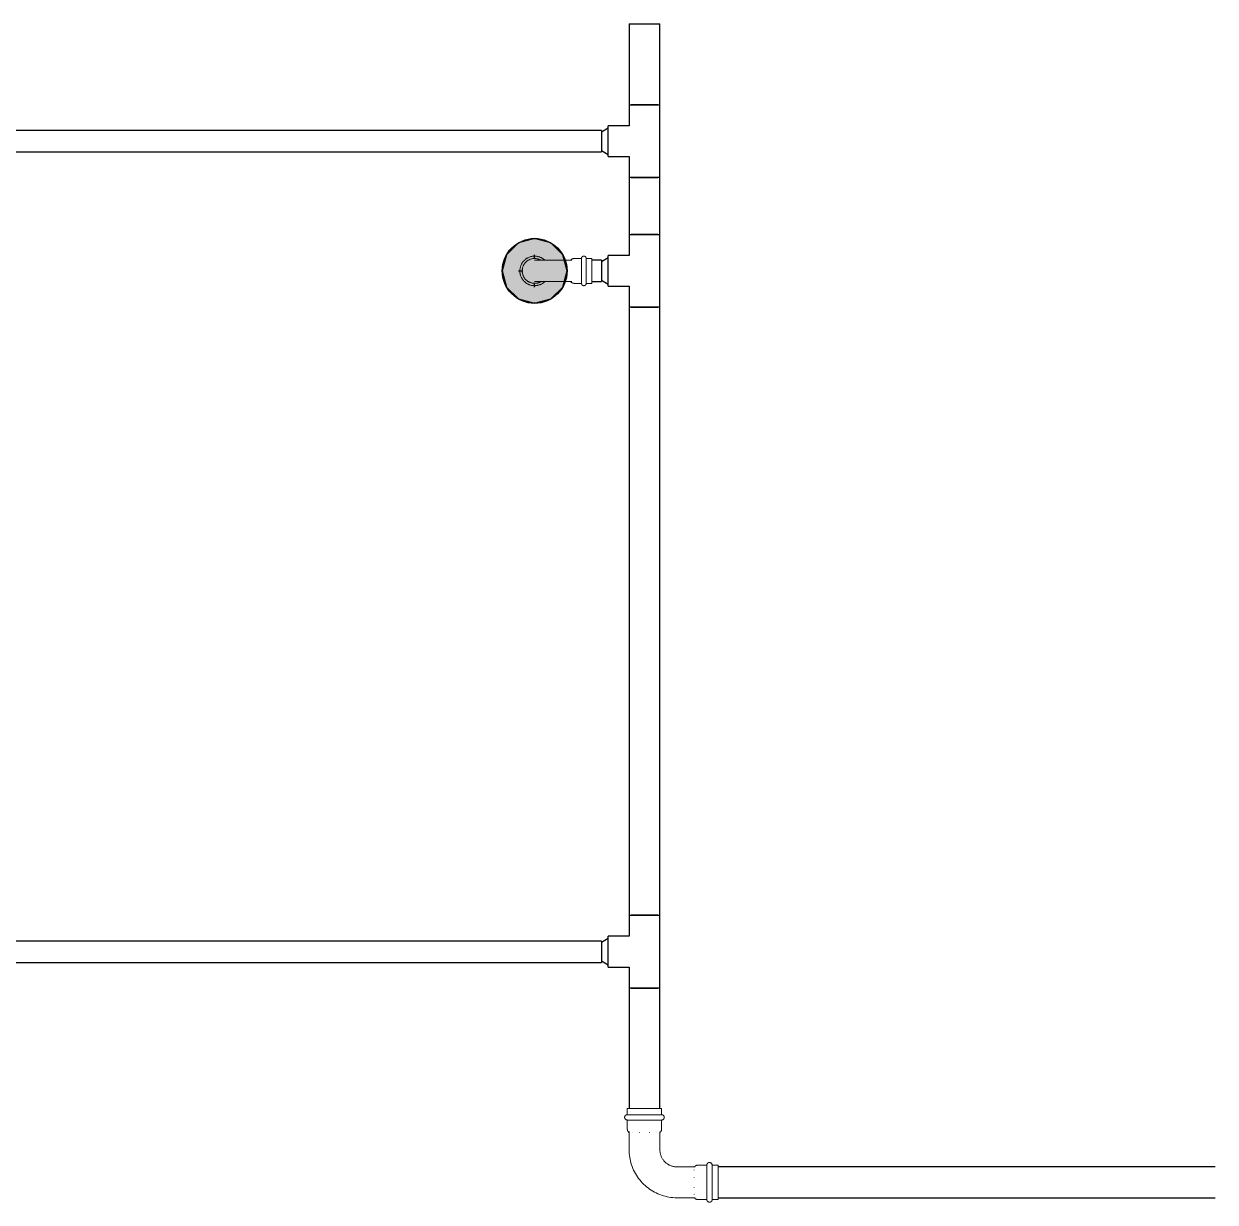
# Model space of a CAD drawing. Header units: inches. Extents: x -3327 to -1, y 8 to 1328.
# Drawn here: x -3146.1 to -3072.6, y 1110.4 to 1183.1 of the extents above; entities that cross this region are included whole.
import ezdxf

# ---------------------------------------------------------------- set-up
doc = ezdxf.new("R2010")
doc.units = ezdxf.units.IN
doc.header["$MEASUREMENT"] = 0
doc.layers.add('P-PIPE', color=3, linetype='Continuous', lineweight=9)
doc.layers.add('X - REF - FP', color=7, linetype='Continuous', true_color=0xb90000)

# ---------------------------------------------------------------- blocks, each defined once
blk = doc.blocks.new('Victaulic-VicPress316-Elbow 90-45deg Style P568_P571 - Standard-1125944-SECOND LEVEL')
at = {"layer": 'P-PIPE'}
for p, q in [((-1.059, 4.55), (-1.059, 4.174)), ((1.059, 4.55), (-1.059, 4.55)), ((1.059, 4.174), (1.059, 4.55)), ((-1.059, 4.174), (1.059, 4.174)), ((-1.059, 3.845), (-1.059, 3.289)), ((-1.059, 3.845), (1.059, 3.845)), ((1.059, 3.289), (1.059, 3.845)), ((-0.95, 3.134), (-0.95, 2.015)), ((-0.769, 3.071), (-0.753, 3.071)), ((-0.312, 3.071), (-0.294, 3.071)), ((0.294, 3.071), (0.312, 3.071)), ((0.753, 3.071), (0.769, 3.071)), ((0.95, 2.015), (0.95, 3.119)), ((-4.174, 1.059), (-4.55, 1.059)), ((-4.55, 1.059), (-4.55, -1.059)), ((-4.174, -1.059), (-4.174, 1.059)), ((-3.289, 1.059), (-3.845, 1.059)), ((-3.845, -1.059), (-3.845, 1.059)), ((-2.015, 0.95), (-3.107, 0.95)), ((-3.071, 0.753), (-3.071, 0.769)), ((-3.071, 0.294), (-3.071, 0.312)), ((-3.071, -0.312), (-3.071, -0.294)), ((-4.55, -1.059), (-4.174, -1.059)), ((-3.845, -1.059), (-3.289, -1.059)), ((-3.134, -0.95), (-2.015, -0.95)), ((-3.071, -0.769), (-3.071, -0.753))]:
    blk.add_line(p, q, dxfattribs=at)
at = {"layer": 'P-PIPE', "flags": 128}
for points in [[(-1.059, 3.845), (-1.066, 3.846), (-1.072, 3.846), (-1.079, 3.847), (-1.085, 3.848), (-1.092, 3.849), (-1.098, 3.85), (-1.104, 3.852), (-1.111, 3.854), (-1.117, 3.856), (-1.123, 3.858), (-1.129, 3.861), (-1.135, 3.864), (-1.141, 3.867), (-1.146, 3.871), (-1.152, 3.874), (-1.157, 3.878), (-1.162, 3.882), (-1.167, 3.886), (-1.172, 3.891), (-1.177, 3.895), (-1.181, 3.9), (-1.186, 3.905), (-1.19, 3.91), (-1.194, 3.916), (-1.197, 3.921), (-1.201, 3.927), (-1.204, 3.932), (-1.207, 3.938), (-1.21, 3.944), (-1.212, 3.95), (-1.215, 3.957), (-1.217, 3.963), (-1.218, 3.969), (-1.22, 3.976), (-1.221, 3.982), (-1.222, 3.989), (-1.223, 3.995), (-1.223, 4.002), (-1.223, 4.008), (-1.223, 4.015), (-1.223, 4.021), (-1.223, 4.028), (-1.222, 4.034), (-1.221, 4.041), (-1.219, 4.047), (-1.218, 4.054), (-1.216, 4.06), (-1.214, 4.066), (-1.211, 4.072), (-1.209, 4.078), (-1.206, 4.084), (-1.203, 4.09), (-1.199, 4.096), (-1.196, 4.101), (-1.192, 4.107), (-1.188, 4.112), (-1.184, 4.117), (-1.179, 4.122), (-1.175, 4.127), (-1.17, 4.131), (-1.165, 4.136), (-1.16, 4.14), (-1.155, 4.144), (-1.149, 4.147), (-1.144, 4.151), (-1.138, 4.154), (-1.132, 4.157), (-1.126, 4.16), (-1.12, 4.163), (-1.114, 4.165), (-1.108, 4.167), (-1.102, 4.169), (-1.095, 4.17), (-1.089, 4.172), (-1.082, 4.173), (-1.076, 4.174), (-1.069, 4.174), (-1.063, 4.174), (-1.059, 4.174)], [(1.059, 4.174), (1.058, 4.174), (1.056, 4.174), (1.051, 4.174), (1.045, 4.174), (1.038, 4.174), (1.029, 4.174), (1.018, 4.174), (1.005, 4.174), (0.991, 4.174), (0.975, 4.174), (0.958, 4.174), (0.939, 4.174), (0.919, 4.174), (0.897, 4.174), (0.874, 4.174), (0.849, 4.174), (0.823, 4.174), (0.796, 4.174), (0.768, 4.174), (0.738, 4.174), (0.707, 4.174), (0.675, 4.174), (0.642, 4.174), (0.607, 4.174), (0.572, 4.174), (0.536, 4.174), (0.499, 4.174), (0.461, 4.174), (0.423, 4.174), (0.384, 4.174), (0.344, 4.174), (0.304, 4.174), (0.263, 4.174), (0.222, 4.174), (0.18, 4.174), (0.138, 4.174), (0.096, 4.174), (0.054, 4.174), (0.011, 4.174), (-0.031, 4.174), (-0.073, 4.174), (-0.115, 4.174), (-0.157, 4.174), (-0.199, 4.174), (-0.241, 4.174), (-0.282, 4.174), (-0.322, 4.174), (-0.362, 4.174), (-0.402, 4.174), (-0.441, 4.174), (-0.479, 4.174), (-0.516, 4.174), (-0.553, 4.174), (-0.588, 4.174), (-0.623, 4.174), (-0.657, 4.174), (-0.69, 4.174), (-0.721, 4.174), (-0.752, 4.174), (-0.781, 4.174), (-0.809, 4.174), (-0.836, 4.174), (-0.861, 4.174), (-0.885, 4.174), (-0.907, 4.174), (-0.929, 4.174), (-0.948, 4.174), (-0.966, 4.174), (-0.983, 4.174), (-0.998, 4.174), (-1.011, 4.174), (-1.023, 4.174), (-1.033, 4.174), (-1.042, 4.174), (-1.048, 4.174), (-1.054, 4.174), (-1.057, 4.174), (-1.059, 4.174), (-1.059, 4.174)], [(-1.059, 4.174), (-1.058, 4.174), (-1.056, 4.174), (-1.051, 4.174), (-1.045, 4.174), (-1.038, 4.174), (-1.029, 4.174), (-1.018, 4.174)], [(-1.059, 3.845), (-1.058, 3.845), (-1.056, 3.845), (-1.051, 3.845), (-1.045, 3.845), (-1.038, 3.845), (-1.029, 3.845), (-1.018, 3.845), (-1.005, 3.845), (-0.991, 3.845), (-0.975, 3.845), (-0.958, 3.845), (-0.939, 3.845), (-0.919, 3.845), (-0.897, 3.845), (-0.874, 3.845), (-0.849, 3.845), (-0.823, 3.845), (-0.796, 3.845), (-0.768, 3.845), (-0.738, 3.845), (-0.707, 3.845), (-0.675, 3.845), (-0.642, 3.845), (-0.607, 3.845), (-0.572, 3.845), (-0.536, 3.845), (-0.499, 3.845), (-0.461, 3.845), (-0.423, 3.845), (-0.384, 3.845), (-0.344, 3.845), (-0.304, 3.845), (-0.263, 3.845), (-0.222, 3.845), (-0.18, 3.845), (-0.138, 3.845), (-0.096, 3.845), (-0.054, 3.845), (-0.011, 3.845), (0.031, 3.845), (0.073, 3.845), (0.115, 3.845), (0.157, 3.845), (0.199, 3.845), (0.241, 3.845), (0.282, 3.845), (0.322, 3.845), (0.362, 3.845), (0.402, 3.845), (0.441, 3.845), (0.479, 3.845), (0.516, 3.845), (0.553, 3.845), (0.588, 3.845), (0.623, 3.845), (0.657, 3.845), (0.69, 3.845), (0.721, 3.845), (0.752, 3.845), (0.781, 3.845), (0.809, 3.845), (0.836, 3.845), (0.861, 3.845), (0.885, 3.845), (0.907, 3.845), (0.929, 3.845), (0.948, 3.845), (0.966, 3.845), (0.983, 3.845), (0.998, 3.845), (1.011, 3.845), (1.023, 3.845), (1.033, 3.845), (1.042, 3.845), (1.048, 3.845), (1.054, 3.845), (1.057, 3.845), (1.059, 3.845), (1.059, 3.845)], [(-1.023, 3.845), (-1.033, 3.845), (-1.042, 3.845), (-1.048, 3.845), (-1.054, 3.845), (-1.057, 3.845), (-1.059, 3.845), (-1.059, 3.845)], [(1.059, 3.845), (1.058, 3.845), (1.056, 3.845), (1.051, 3.845), (1.045, 3.845), (1.038, 3.845), (1.029, 3.845), (1.018, 3.845)], [(1.023, 4.174), (1.033, 4.174), (1.042, 4.174), (1.048, 4.174), (1.054, 4.174), (1.057, 4.174), (1.059, 4.174), (1.059, 4.174)], [(1.059, 4.174), (1.066, 4.174), (1.072, 4.174), (1.079, 4.173), (1.085, 4.172), (1.092, 4.171), (1.098, 4.17), (1.104, 4.168), (1.111, 4.166), (1.117, 4.164), (1.123, 4.162), (1.129, 4.159), (1.135, 4.156), (1.141, 4.153), (1.146, 4.149), (1.152, 4.146), (1.157, 4.142), (1.162, 4.138), (1.167, 4.134), (1.172, 4.129), (1.177, 4.125), (1.181, 4.12), (1.186, 4.115), (1.19, 4.11), (1.194, 4.104), (1.197, 4.099), (1.201, 4.093), (1.204, 4.088), (1.207, 4.082), (1.21, 4.076), (1.212, 4.07), (1.215, 4.063), (1.217, 4.057), (1.218, 4.051), (1.22, 4.044), (1.221, 4.038), (1.222, 4.031), (1.223, 4.025), (1.223, 4.018), (1.223, 4.012), (1.223, 4.005), (1.223, 3.999), (1.223, 3.992), (1.222, 3.986), (1.221, 3.979), (1.219, 3.973), (1.218, 3.966), (1.216, 3.96), (1.214, 3.954), (1.211, 3.948), (1.209, 3.942), (1.206, 3.936), (1.203, 3.93), (1.199, 3.924), (1.196, 3.919), (1.192, 3.913), (1.188, 3.908), (1.184, 3.903), (1.179, 3.898), (1.175, 3.893), (1.17, 3.889), (1.165, 3.884), (1.16, 3.88), (1.155, 3.876), (1.149, 3.873), (1.144, 3.869), (1.138, 3.866), (1.132, 3.863), (1.126, 3.86), (1.12, 3.857), (1.114, 3.855), (1.108, 3.853), (1.102, 3.851), (1.095, 3.85), (1.089, 3.848), (1.082, 3.847), (1.076, 3.846), (1.069, 3.846), (1.063, 3.846), (1.059, 3.845)], [(-0.95, 3.071), (-0.959, 3.078), (-0.967, 3.085), (-0.975, 3.092), (-0.983, 3.1), (-0.99, 3.108), (-0.997, 3.116), (-1.004, 3.125), (-1.01, 3.133), (-1.016, 3.143), (-1.022, 3.152), (-1.027, 3.161), (-1.032, 3.171), (-1.037, 3.181), (-1.041, 3.191), (-1.045, 3.201), (-1.048, 3.212), (-1.051, 3.222), (-1.053, 3.233), (-1.055, 3.244), (-1.057, 3.254), (-1.058, 3.265), (-1.059, 3.276), (-1.059, 3.287), (-1.059, 3.289)], [(1.059, 3.289), (1.059, 3.278), (1.058, 3.267), (1.057, 3.256), (1.056, 3.246), (1.054, 3.235), (1.051, 3.224), (1.048, 3.214), (1.045, 3.203), (1.042, 3.193), (1.037, 3.183), (1.033, 3.173), (1.028, 3.163), (1.023, 3.154), (1.017, 3.144), (1.011, 3.135), (1.005, 3.126), (0.998, 3.118), (0.991, 3.109), (0.984, 3.101), (0.976, 3.094), (0.968, 3.086), (0.96, 3.079), (0.952, 3.072), (0.95, 3.071)], [(-0.95, 2.015), (-0.951, 1.973), (-0.953, 1.93), (-0.958, 1.888), (-0.964, 1.846), (-0.971, 1.804), (-0.981, 1.762), (-0.991, 1.721), (-1.004, 1.68), (-1.018, 1.64), (-1.034, 1.6), (-1.051, 1.562), (-1.07, 1.523), (-1.091, 1.486), (-1.113, 1.449), (-1.136, 1.414), (-1.161, 1.379), (-1.187, 1.345), (-1.214, 1.313), (-1.243, 1.281), (-1.273, 1.251), (-1.304, 1.222), (-1.337, 1.194), (-1.37, 1.168), (-1.404, 1.143), (-1.44, 1.119), (-1.476, 1.097), (-1.513, 1.076), (-1.551, 1.056), (-1.59, 1.039), (-1.629, 1.022), (-1.669, 1.008), (-1.71, 0.995), (-1.751, 0.983), (-1.792, 0.974), (-1.834, 0.965), (-1.876, 0.959), (-1.919, 0.954), (-1.961, 0.951), (-2.004, 0.95), (-2.015, 0.95)], [(-2.015, -0.95), (-1.897, -0.948), (-1.778, -0.941), (-1.66, -0.929), (-1.543, -0.912), (-1.426, -0.891), (-1.31, -0.865), (-1.196, -0.835), (-1.082, -0.799), (-0.971, -0.76), (-0.861, -0.716), (-0.752, -0.668), (-0.646, -0.615), (-0.542, -0.558), (-0.44, -0.497), (-0.341, -0.432), (-0.244, -0.363), (-0.151, -0.29), (-0.06, -0.214), (0.028, -0.134), (0.112, -0.051), (0.193, 0.036), (0.27, 0.126), (0.344, 0.219), (0.414, 0.315), (0.48, 0.413), (0.542, 0.514), (0.6, 0.618), (0.654, 0.723), (0.703, 0.831), (0.748, 0.941), (0.789, 1.052), (0.826, 1.165), (0.857, 1.279), (0.884, 1.395), (0.907, 1.511), (0.925, 1.629), (0.938, 1.746), (0.946, 1.865), (0.95, 1.983), (0.95, 2.015)], [(-4.174, 1.059), (-4.174, 1.066), (-4.174, 1.072), (-4.173, 1.079), (-4.172, 1.085), (-4.171, 1.092), (-4.17, 1.098), (-4.168, 1.104), (-4.166, 1.111), (-4.164, 1.117), (-4.162, 1.123), (-4.159, 1.129), (-4.156, 1.135), (-4.153, 1.141), (-4.149, 1.146), (-4.146, 1.152), (-4.142, 1.157), (-4.138, 1.162), (-4.134, 1.167), (-4.129, 1.172), (-4.125, 1.177), (-4.12, 1.181), (-4.115, 1.186), (-4.11, 1.19), (-4.104, 1.194), (-4.099, 1.197), (-4.093, 1.201), (-4.088, 1.204), (-4.082, 1.207), (-4.076, 1.21), (-4.07, 1.212), (-4.063, 1.215), (-4.057, 1.217), (-4.051, 1.218), (-4.044, 1.22), (-4.038, 1.221), (-4.031, 1.222), (-4.025, 1.223), (-4.018, 1.223), (-4.012, 1.223), (-4.005, 1.223), (-3.999, 1.223), (-3.992, 1.223), (-3.986, 1.222), (-3.979, 1.221), (-3.973, 1.219), (-3.966, 1.218), (-3.96, 1.216), (-3.954, 1.214), (-3.948, 1.211), (-3.942, 1.209), (-3.936, 1.206), (-3.93, 1.203), (-3.924, 1.199), (-3.919, 1.196), (-3.913, 1.192), (-3.908, 1.188), (-3.903, 1.184), (-3.898, 1.179), (-3.893, 1.175), (-3.889, 1.17), (-3.884, 1.165), (-3.88, 1.16), (-3.876, 1.155), (-3.873, 1.149), (-3.869, 1.144), (-3.866, 1.138), (-3.863, 1.132), (-3.86, 1.126), (-3.857, 1.12), (-3.855, 1.114), (-3.853, 1.108), (-3.851, 1.102), (-3.85, 1.095), (-3.848, 1.089), (-3.847, 1.082), (-3.846, 1.076), (-3.846, 1.069), (-3.846, 1.063), (-3.845, 1.059)], [(-4.174, 1.059), (-4.174, 1.058), (-4.174, 1.056), (-4.174, 1.051), (-4.174, 1.045), (-4.174, 1.038), (-4.174, 1.029), (-4.174, 1.018), (-4.174, 1.005), (-4.174, 0.991), (-4.174, 0.975), (-4.174, 0.958), (-4.174, 0.939), (-4.174, 0.919), (-4.174, 0.897), (-4.174, 0.874), (-4.174, 0.849), (-4.174, 0.823), (-4.174, 0.796), (-4.174, 0.768), (-4.174, 0.738), (-4.174, 0.707), (-4.174, 0.675), (-4.174, 0.642), (-4.174, 0.607), (-4.174, 0.572), (-4.174, 0.536), (-4.174, 0.499), (-4.174, 0.461), (-4.174, 0.423), (-4.174, 0.384), (-4.174, 0.344), (-4.174, 0.304), (-4.174, 0.263), (-4.174, 0.222), (-4.174, 0.18), (-4.174, 0.138), (-4.174, 0.096), (-4.174, 0.054), (-4.174, 0.011), (-4.174, -0.031), (-4.174, -0.073), (-4.174, -0.115), (-4.174, -0.157), (-4.174, -0.199), (-4.174, -0.241), (-4.174, -0.282), (-4.174, -0.322), (-4.174, -0.362), (-4.174, -0.402), (-4.174, -0.441), (-4.174, -0.479), (-4.174, -0.516), (-4.174, -0.553), (-4.174, -0.588), (-4.174, -0.623), (-4.174, -0.657), (-4.174, -0.69), (-4.174, -0.721), (-4.174, -0.752), (-4.174, -0.781), (-4.174, -0.809), (-4.174, -0.836), (-4.174, -0.861), (-4.174, -0.885), (-4.174, -0.907), (-4.174, -0.929), (-4.174, -0.948), (-4.174, -0.966), (-4.174, -0.983), (-4.174, -0.998), (-4.174, -1.011), (-4.174, -1.023), (-4.174, -1.033), (-4.174, -1.042), (-4.174, -1.048), (-4.174, -1.054), (-4.174, -1.057), (-4.174, -1.059), (-4.174, -1.059)], [(-4.174, 1.023), (-4.174, 1.033), (-4.174, 1.042), (-4.174, 1.048), (-4.174, 1.054), (-4.174, 1.057), (-4.174, 1.059), (-4.174, 1.059)], [(-3.845, -1.059), (-3.845, -1.058), (-3.845, -1.056), (-3.845, -1.051), (-3.845, -1.045), (-3.845, -1.038), (-3.845, -1.029), (-3.845, -1.018), (-3.845, -1.005), (-3.845, -0.991), (-3.845, -0.975), (-3.845, -0.958), (-3.845, -0.939), (-3.845, -0.919), (-3.845, -0.897), (-3.845, -0.874), (-3.845, -0.849), (-3.845, -0.823), (-3.845, -0.796), (-3.845, -0.768), (-3.845, -0.738), (-3.845, -0.707), (-3.845, -0.675), (-3.845, -0.642), (-3.845, -0.607), (-3.845, -0.572), (-3.845, -0.536), (-3.845, -0.499), (-3.845, -0.461), (-3.845, -0.423), (-3.845, -0.384), (-3.845, -0.344), (-3.845, -0.304), (-3.845, -0.263), (-3.845, -0.222), (-3.845, -0.18), (-3.845, -0.138), (-3.845, -0.096), (-3.845, -0.054), (-3.845, -0.011), (-3.845, 0.031), (-3.845, 0.073), (-3.845, 0.115), (-3.845, 0.157), (-3.845, 0.199), (-3.845, 0.241), (-3.845, 0.282), (-3.845, 0.322), (-3.845, 0.362), (-3.845, 0.402), (-3.845, 0.441), (-3.845, 0.479), (-3.845, 0.516), (-3.845, 0.553), (-3.845, 0.588), (-3.845, 0.623), (-3.845, 0.657), (-3.845, 0.69), (-3.845, 0.721), (-3.845, 0.752), (-3.845, 0.781), (-3.845, 0.809), (-3.845, 0.836), (-3.845, 0.861), (-3.845, 0.885), (-3.845, 0.907), (-3.845, 0.929), (-3.845, 0.948), (-3.845, 0.966), (-3.845, 0.983), (-3.845, 0.998), (-3.845, 1.011), (-3.845, 1.023), (-3.845, 1.033), (-3.845, 1.042), (-3.845, 1.048), (-3.845, 1.054), (-3.845, 1.057), (-3.845, 1.059), (-3.845, 1.059)], [(-3.845, 1.059), (-3.845, 1.058), (-3.845, 1.056), (-3.845, 1.051), (-3.845, 1.045), (-3.845, 1.038), (-3.845, 1.029), (-3.845, 1.018)], [(-3.289, 1.059), (-3.278, 1.059), (-3.267, 1.058), (-3.256, 1.057), (-3.246, 1.056), (-3.235, 1.054), (-3.224, 1.051), (-3.214, 1.048), (-3.203, 1.045), (-3.193, 1.042), (-3.183, 1.037), (-3.173, 1.033), (-3.163, 1.028), (-3.154, 1.023), (-3.144, 1.017), (-3.135, 1.011), (-3.126, 1.005), (-3.118, 0.998), (-3.109, 0.991), (-3.101, 0.984), (-3.094, 0.976), (-3.086, 0.968), (-3.079, 0.96), (-3.072, 0.952), (-3.071, 0.95)], [(-4.174, -1.059), (-4.174, -1.058), (-4.174, -1.056), (-4.174, -1.051), (-4.174, -1.045), (-4.174, -1.038), (-4.174, -1.029), (-4.174, -1.018)], [(-3.845, -1.059), (-3.846, -1.066), (-3.846, -1.072), (-3.847, -1.079), (-3.848, -1.085), (-3.849, -1.092), (-3.85, -1.098), (-3.852, -1.104), (-3.854, -1.111), (-3.856, -1.117), (-3.858, -1.123), (-3.861, -1.129), (-3.864, -1.135), (-3.867, -1.141), (-3.871, -1.146), (-3.874, -1.152), (-3.878, -1.157), (-3.882, -1.162), (-3.886, -1.167), (-3.891, -1.172), (-3.895, -1.177), (-3.9, -1.181), (-3.905, -1.186), (-3.91, -1.19), (-3.916, -1.194), (-3.921, -1.197), (-3.927, -1.201), (-3.932, -1.204), (-3.938, -1.207), (-3.944, -1.21), (-3.95, -1.212), (-3.957, -1.215), (-3.963, -1.217), (-3.969, -1.218), (-3.976, -1.22), (-3.982, -1.221), (-3.989, -1.222), (-3.995, -1.223), (-4.002, -1.223), (-4.008, -1.223), (-4.015, -1.223), (-4.021, -1.223), (-4.028, -1.223), (-4.034, -1.222), (-4.041, -1.221), (-4.047, -1.219), (-4.054, -1.218), (-4.06, -1.216), (-4.066, -1.214), (-4.072, -1.211), (-4.078, -1.209), (-4.084, -1.206), (-4.09, -1.203), (-4.096, -1.199), (-4.101, -1.196), (-4.107, -1.192), (-4.112, -1.188), (-4.117, -1.184), (-4.122, -1.179), (-4.127, -1.175), (-4.131, -1.17), (-4.136, -1.165), (-4.14, -1.16), (-4.144, -1.155), (-4.147, -1.149), (-4.151, -1.144), (-4.154, -1.138), (-4.157, -1.132), (-4.16, -1.126), (-4.163, -1.12), (-4.165, -1.114), (-4.167, -1.108), (-4.169, -1.102), (-4.17, -1.095), (-4.172, -1.089), (-4.173, -1.082), (-4.174, -1.076), (-4.174, -1.069), (-4.174, -1.063), (-4.174, -1.059)], [(-3.845, -1.023), (-3.845, -1.033), (-3.845, -1.042), (-3.845, -1.048), (-3.845, -1.054), (-3.845, -1.057), (-3.845, -1.059), (-3.845, -1.059)], [(-3.071, -0.95), (-3.078, -0.959), (-3.085, -0.967), (-3.092, -0.975), (-3.1, -0.983), (-3.108, -0.99), (-3.116, -0.997), (-3.125, -1.004), (-3.133, -1.01), (-3.143, -1.016), (-3.152, -1.022), (-3.161, -1.027), (-3.171, -1.032), (-3.181, -1.037), (-3.191, -1.041), (-3.201, -1.045), (-3.212, -1.048), (-3.222, -1.051), (-3.233, -1.053), (-3.244, -1.055), (-3.254, -1.057), (-3.265, -1.058), (-3.276, -1.059), (-3.287, -1.059), (-3.289, -1.059)]]:
    blk.add_lwpolyline(points, dxfattribs=at)
blk = doc.blocks.new('Victaulic-VicPress316-Elbow 90-45deg Style P568_P571 - Standard-V2-SECOND LEVEL')
at = {"layer": 'P-PIPE'}
for p, q in [((-3203.704, 731.097), (-3203.704, 730.203)), ((-3202.389, 730.206), (-3202.389, 731.097)), ((-3203.813, 730.051), (-3203.813, 729.6)), ((-3202.28, 729.6), (-3202.28, 730.051)), ((-3203.046, 729.6), (-3203.813, 729.6)), ((-3203.813, 729.309), (-3203.813, 728.97)), ((-3203.046, 729.309), (-3203.813, 729.309)), ((-3202.28, 729.6), (-3203.046, 729.6)), ((-3202.28, 729.309), (-3203.046, 729.309)), ((-3202.28, 728.97), (-3202.28, 729.309)), ((-3203.813, 728.97), (-3203.046, 728.97)), ((-3203.046, 728.97), (-3202.28, 728.97))]:
    blk.add_line(p, q, dxfattribs=at)
at = {"layer": 'P-PIPE', "flags": 128}
for points in [[(-3203.046, 733.402), (-3203.083, 733.401), (-3203.119, 733.399), (-3203.155, 733.395), (-3203.191, 733.39), (-3203.227, 733.384), (-3203.263, 733.376), (-3203.298, 733.366), (-3203.333, 733.356), (-3203.367, 733.344), (-3203.401, 733.33), (-3203.434, 733.315), (-3203.467, 733.299), (-3203.499, 733.281), (-3203.53, 733.263), (-3203.561, 733.243), (-3203.591, 733.222), (-3203.619, 733.199), (-3203.647, 733.176), (-3203.674, 733.151), (-3203.7, 733.125), (-3203.725, 733.099), (-3203.749, 733.071), (-3203.772, 733.043), (-3203.793, 733.013), (-3203.813, 732.983), (-3203.833, 732.952), (-3203.85, 732.92), (-3203.867, 732.887), (-3203.882, 732.854), (-3203.896, 732.82), (-3203.909, 732.786), (-3203.92, 732.751), (-3203.93, 732.716), (-3203.938, 732.681), (-3203.945, 732.645), (-3203.95, 732.609), (-3203.954, 732.573), (-3203.957, 732.536), (-3203.958, 732.5), (-3203.958, 732.463), (-3203.956, 732.427), (-3203.953, 732.391), (-3203.948, 732.354), (-3203.942, 732.318), (-3203.934, 732.283), (-3203.925, 732.247), (-3203.915, 732.212), (-3203.903, 732.178), (-3203.89, 732.144), (-3203.875, 732.11), (-3203.859, 732.078), (-3203.842, 732.045), (-3203.824, 732.014), (-3203.804, 731.983), (-3203.783, 731.953), (-3203.761, 731.924), (-3203.738, 731.896), (-3203.714, 731.869)], [(-3203.046, 733.257), (-3203.077, 733.256), (-3203.107, 733.254), (-3203.138, 733.251), (-3203.168, 733.247), (-3203.198, 733.241), (-3203.228, 733.235), (-3203.258, 733.227), (-3203.287, 733.218), (-3203.316, 733.207), (-3203.345, 733.196), (-3203.373, 733.183), (-3203.4, 733.17), (-3203.427, 733.155), (-3203.453, 733.139), (-3203.479, 733.123), (-3203.504, 733.105), (-3203.528, 733.086), (-3203.551, 733.066), (-3203.574, 733.046), (-3203.596, 733.024), (-3203.617, 733.002), (-3203.637, 732.978), (-3203.656, 732.954), (-3203.674, 732.93), (-3203.691, 732.904), (-3203.707, 732.878), (-3203.722, 732.851), (-3203.736, 732.824), (-3203.749, 732.796), (-3203.76, 732.768), (-3203.771, 732.739), (-3203.78, 732.71), (-3203.789, 732.68), (-3203.796, 732.65), (-3203.801, 732.62), (-3203.806, 732.59), (-3203.809, 732.559), (-3203.812, 732.529), (-3203.812, 732.498), (-3203.812, 732.468), (-3203.811, 732.437), (-3203.808, 732.406), (-3203.804, 732.376), (-3203.799, 732.346), (-3203.792, 732.316), (-3203.785, 732.286), (-3203.776, 732.257), (-3203.766, 732.228), (-3203.755, 732.199), (-3203.743, 732.171), (-3203.73, 732.143), (-3203.715, 732.116), (-3203.704, 732.096)], [(-3202.389, 731.858), (-3202.367, 731.881), (-3202.343, 731.909), (-3202.32, 731.937), (-3202.299, 731.967), (-3202.279, 731.997), (-3202.26, 732.028), (-3202.242, 732.06), (-3202.225, 732.093), (-3202.21, 732.126), (-3202.196, 732.16), (-3202.183, 732.194), (-3202.172, 732.229), (-3202.163, 732.264), (-3202.154, 732.299), (-3202.147, 732.335), (-3202.142, 732.371), (-3202.138, 732.407), (-3202.135, 732.444), (-3202.134, 732.48), (-3202.134, 732.517), (-3202.136, 732.553), (-3202.139, 732.589), (-3202.144, 732.626), (-3202.15, 732.662), (-3202.158, 732.697), (-3202.167, 732.733), (-3202.177, 732.768), (-3202.189, 732.802), (-3202.202, 732.836), (-3202.217, 732.87), (-3202.233, 732.902), (-3202.25, 732.935), (-3202.268, 732.966), (-3202.288, 732.997), (-3202.309, 733.027), (-3202.331, 733.056), (-3202.354, 733.084), (-3202.378, 733.111), (-3202.404, 733.137), (-3202.43, 733.163), (-3202.457, 733.187), (-3202.486, 733.21), (-3202.515, 733.231), (-3202.545, 733.252), (-3202.576, 733.271), (-3202.608, 733.29), (-3202.64, 733.307), (-3202.673, 733.322), (-3202.706, 733.336), (-3202.741, 733.349), (-3202.775, 733.361), (-3202.81, 733.371), (-3202.846, 733.38), (-3202.881, 733.387), (-3202.917, 733.393), (-3202.954, 733.397), (-3202.99, 733.4), (-3203.026, 733.402), (-3203.046, 733.402)], [(-3202.385, 732.102), (-3202.37, 732.129), (-3202.356, 732.156), (-3202.343, 732.184), (-3202.332, 732.212), (-3202.321, 732.241), (-3202.312, 732.27), (-3202.304, 732.3), (-3202.297, 732.33), (-3202.291, 732.36), (-3202.286, 732.39), (-3202.283, 732.421), (-3202.281, 732.451), (-3202.28, 732.482), (-3202.28, 732.512), (-3202.281, 732.543), (-3202.284, 732.574), (-3202.288, 732.604), (-3202.293, 732.634), (-3202.3, 732.664), (-3202.307, 732.694), (-3202.316, 732.723), (-3202.326, 732.752), (-3202.337, 732.781), (-3202.349, 732.809), (-3202.362, 732.837), (-3202.377, 732.864), (-3202.392, 732.89), (-3202.409, 732.916), (-3202.426, 732.941), (-3202.445, 732.966), (-3202.464, 732.989), (-3202.485, 733.012), (-3202.506, 733.034), (-3202.528, 733.055), (-3202.551, 733.075), (-3202.575, 733.095), (-3202.6, 733.113), (-3202.625, 733.13), (-3202.651, 733.147), (-3202.677, 733.162), (-3202.705, 733.176), (-3202.732, 733.189), (-3202.761, 733.201), (-3202.789, 733.212), (-3202.818, 733.222), (-3202.848, 733.23), (-3202.878, 733.238), (-3202.908, 733.244), (-3202.938, 733.249), (-3202.968, 733.253), (-3202.999, 733.255), (-3203.029, 733.256), (-3203.046, 733.257)], [(-3203.704, 732.49), (-3203.704, 732.489), (-3203.704, 732.486), (-3203.704, 732.48), (-3203.704, 732.472), (-3203.704, 732.462), (-3203.704, 732.45), (-3203.704, 732.436), (-3203.704, 732.419), (-3203.704, 732.401), (-3203.704, 732.38), (-3203.704, 732.357), (-3203.704, 732.333), (-3203.704, 732.306), (-3203.704, 732.277), (-3203.704, 732.247), (-3203.704, 732.214), (-3203.704, 732.18), (-3203.704, 732.144), (-3203.704, 732.107), (-3203.704, 732.068), (-3203.704, 732.027), (-3203.704, 731.985), (-3203.704, 731.941), (-3203.704, 731.896), (-3203.704, 731.85), (-3203.704, 731.802), (-3203.704, 731.754), (-3203.704, 731.704), (-3203.704, 731.653), (-3203.704, 731.602), (-3203.704, 731.549), (-3203.704, 731.496), (-3203.704, 731.443), (-3203.704, 731.388), (-3203.704, 731.334), (-3203.704, 731.279), (-3203.704, 731.223), (-3203.704, 731.168), (-3203.704, 731.112), (-3203.704, 731.097)], [(-3202.389, 731.097), (-3202.389, 731.153), (-3202.389, 731.208), (-3202.389, 731.264), (-3202.389, 731.319), (-3202.389, 731.374), (-3202.389, 731.428), (-3202.389, 731.482), (-3202.389, 731.535), (-3202.389, 731.588), (-3202.389, 731.639), (-3202.389, 731.69), (-3202.389, 731.74), (-3202.389, 731.789), (-3202.389, 731.837), (-3202.389, 731.884), (-3202.389, 731.929), (-3202.389, 731.973), (-3202.389, 732.016), (-3202.389, 732.057), (-3202.389, 732.096), (-3202.389, 732.134), (-3202.389, 732.171), (-3202.389, 732.205), (-3202.389, 732.238), (-3202.389, 732.269), (-3202.389, 732.298), (-3202.389, 732.326), (-3202.389, 732.351), (-3202.389, 732.374), (-3202.389, 732.395), (-3202.389, 732.414), (-3202.389, 732.432), (-3202.389, 732.446), (-3202.389, 732.459), (-3202.389, 732.47), (-3202.389, 732.478), (-3202.389, 732.484), (-3202.389, 732.488), (-3202.389, 732.49), (-3202.389, 732.49)], [(-3203.813, 730.051), (-3203.812, 730.062), (-3203.812, 730.073), (-3203.811, 730.084), (-3203.809, 730.094), (-3203.807, 730.105), (-3203.805, 730.116), (-3203.802, 730.126), (-3203.799, 730.137), (-3203.795, 730.147), (-3203.791, 730.157), (-3203.787, 730.167), (-3203.782, 730.177), (-3203.777, 730.186), (-3203.771, 730.196), (-3203.765, 730.205), (-3203.759, 730.214), (-3203.752, 730.222), (-3203.745, 730.231), (-3203.738, 730.239), (-3203.73, 730.246), (-3203.722, 730.254), (-3203.714, 730.261), (-3203.705, 730.268), (-3203.704, 730.269)], [(-3202.389, 730.269), (-3202.38, 730.262), (-3202.372, 730.255), (-3202.364, 730.248), (-3202.356, 730.24), (-3202.348, 730.232), (-3202.341, 730.224), (-3202.335, 730.215), (-3202.328, 730.207), (-3202.322, 730.197), (-3202.317, 730.188), (-3202.311, 730.179), (-3202.306, 730.169), (-3202.302, 730.159), (-3202.298, 730.149), (-3202.294, 730.139), (-3202.291, 730.128), (-3202.288, 730.118), (-3202.285, 730.107), (-3202.283, 730.096), (-3202.282, 730.086), (-3202.281, 730.075), (-3202.28, 730.064), (-3202.28, 730.053), (-3202.28, 730.051)], [(-3203.813, 729.309), (-3203.818, 729.309), (-3203.824, 729.309), (-3203.83, 729.31), (-3203.836, 729.31), (-3203.841, 729.311), (-3203.847, 729.313), (-3203.853, 729.314), (-3203.858, 729.316), (-3203.864, 729.318), (-3203.869, 729.32), (-3203.875, 729.322), (-3203.88, 729.325), (-3203.885, 729.328), (-3203.89, 729.331), (-3203.895, 729.334), (-3203.899, 729.337), (-3203.904, 729.341), (-3203.908, 729.345), (-3203.913, 729.349), (-3203.917, 729.353), (-3203.921, 729.357), (-3203.925, 729.361), (-3203.928, 729.366), (-3203.932, 729.371), (-3203.935, 729.375), (-3203.938, 729.38), (-3203.941, 729.385), (-3203.944, 729.391), (-3203.946, 729.396), (-3203.948, 729.401), (-3203.95, 729.407), (-3203.952, 729.412), (-3203.953, 729.418), (-3203.955, 729.424), (-3203.956, 729.429), (-3203.957, 729.435), (-3203.957, 729.441), (-3203.958, 729.447), (-3203.958, 729.452), (-3203.958, 729.458), (-3203.958, 729.464), (-3203.957, 729.47), (-3203.956, 729.476), (-3203.955, 729.481), (-3203.954, 729.487), (-3203.953, 729.493), (-3203.951, 729.498), (-3203.949, 729.504), (-3203.947, 729.509), (-3203.945, 729.515), (-3203.942, 729.52), (-3203.94, 729.525), (-3203.937, 729.53), (-3203.934, 729.535), (-3203.93, 729.54), (-3203.927, 729.544), (-3203.923, 729.549), (-3203.919, 729.553), (-3203.915, 729.557), (-3203.911, 729.561), (-3203.906, 729.565), (-3203.902, 729.569), (-3203.897, 729.572), (-3203.892, 729.576), (-3203.888, 729.579), (-3203.882, 729.582), (-3203.877, 729.584), (-3203.872, 729.587), (-3203.867, 729.589), (-3203.861, 729.591), (-3203.856, 729.593), (-3203.85, 729.595), (-3203.845, 729.596), (-3203.839, 729.597), (-3203.833, 729.598), (-3203.827, 729.599), (-3203.821, 729.599), (-3203.816, 729.599), (-3203.813, 729.6)], [(-3203.046, 729.6), (-3203.077, 729.6), (-3203.107, 729.6), (-3203.138, 729.6), (-3203.168, 729.6), (-3203.198, 729.6), (-3203.228, 729.6), (-3203.258, 729.6), (-3203.287, 729.6), (-3203.316, 729.6), (-3203.345, 729.6), (-3203.373, 729.6), (-3203.4, 729.6), (-3203.427, 729.6), (-3203.453, 729.6), (-3203.479, 729.6), (-3203.504, 729.6), (-3203.528, 729.6), (-3203.551, 729.6), (-3203.574, 729.6), (-3203.596, 729.6), (-3203.617, 729.6), (-3203.637, 729.6), (-3203.656, 729.6), (-3203.674, 729.6), (-3203.691, 729.6), (-3203.707, 729.6), (-3203.722, 729.6), (-3203.736, 729.6), (-3203.749, 729.6), (-3203.76, 729.6), (-3203.771, 729.6), (-3203.78, 729.6), (-3203.789, 729.6), (-3203.796, 729.6), (-3203.801, 729.6), (-3203.806, 729.6), (-3203.809, 729.6), (-3203.812, 729.6), (-3203.812, 729.6), (-3203.813, 729.6)], [(-3203.813, 729.6), (-3203.812, 729.6), (-3203.81, 729.6), (-3203.807, 729.6), (-3203.803, 729.6), (-3203.797, 729.6), (-3203.791, 729.6), (-3203.783, 729.6), (-3203.774, 729.6)], [(-3203.771, 729.309), (-3203.78, 729.309), (-3203.789, 729.309), (-3203.796, 729.309), (-3203.801, 729.309), (-3203.806, 729.309), (-3203.809, 729.309), (-3203.812, 729.309), (-3203.812, 729.309), (-3203.813, 729.309)], [(-3203.813, 729.309), (-3203.812, 729.309), (-3203.81, 729.309), (-3203.807, 729.309), (-3203.803, 729.309), (-3203.797, 729.309), (-3203.791, 729.309), (-3203.783, 729.309), (-3203.774, 729.309), (-3203.763, 729.309), (-3203.752, 729.309), (-3203.74, 729.309), (-3203.726, 729.309), (-3203.711, 729.309), (-3203.695, 729.309), (-3203.679, 729.309), (-3203.661, 729.309), (-3203.642, 729.309), (-3203.622, 729.309), (-3203.602, 729.309), (-3203.58, 729.309), (-3203.558, 729.309), (-3203.534, 729.309), (-3203.51, 729.309), (-3203.486, 729.309), (-3203.46, 729.309), (-3203.434, 729.309), (-3203.407, 729.309), (-3203.38, 729.309), (-3203.352, 729.309), (-3203.324, 729.309), (-3203.295, 729.309), (-3203.266, 729.309), (-3203.236, 729.309), (-3203.206, 729.309), (-3203.176, 729.309), (-3203.146, 729.309), (-3203.116, 729.309), (-3203.085, 729.309), (-3203.054, 729.309), (-3203.046, 729.309)], [(-3202.28, 729.6), (-3202.28, 729.6), (-3202.282, 729.6), (-3202.285, 729.6), (-3202.289, 729.6), (-3202.295, 729.6), (-3202.302, 729.6), (-3202.309, 729.6), (-3202.318, 729.6), (-3202.329, 729.6), (-3202.34, 729.6), (-3202.353, 729.6), (-3202.366, 729.6), (-3202.381, 729.6), (-3202.397, 729.6), (-3202.413, 729.6), (-3202.431, 729.6), (-3202.45, 729.6), (-3202.47, 729.6), (-3202.49, 729.6), (-3202.512, 729.6), (-3202.534, 729.6), (-3202.558, 729.6), (-3202.582, 729.6), (-3202.606, 729.6), (-3202.632, 729.6), (-3202.658, 729.6), (-3202.685, 729.6), (-3202.712, 729.6), (-3202.74, 729.6), (-3202.768, 729.6), (-3202.797, 729.6), (-3202.826, 729.6), (-3202.856, 729.6), (-3202.886, 729.6), (-3202.916, 729.6), (-3202.946, 729.6), (-3202.977, 729.6), (-3203.007, 729.6), (-3203.038, 729.6), (-3203.046, 729.6)], [(-3203.046, 729.309), (-3203.015, 729.309), (-3202.985, 729.309), (-3202.954, 729.309), (-3202.924, 729.309), (-3202.894, 729.309), (-3202.864, 729.309), (-3202.834, 729.309), (-3202.805, 729.309), (-3202.776, 729.309), (-3202.748, 729.309), (-3202.72, 729.309), (-3202.692, 729.309), (-3202.665, 729.309), (-3202.639, 729.309), (-3202.613, 729.309), (-3202.588, 729.309), (-3202.564, 729.309), (-3202.541, 729.309), (-3202.518, 729.309), (-3202.496, 729.309), (-3202.475, 729.309), (-3202.455, 729.309), (-3202.436, 729.309), (-3202.418, 729.309), (-3202.401, 729.309), (-3202.385, 729.309), (-3202.37, 729.309), (-3202.356, 729.309), (-3202.343, 729.309), (-3202.332, 729.309), (-3202.321, 729.309), (-3202.312, 729.309), (-3202.304, 729.309), (-3202.297, 729.309), (-3202.291, 729.309), (-3202.286, 729.309), (-3202.283, 729.309), (-3202.281, 729.309), (-3202.28, 729.309), (-3202.28, 729.309)], [(-3202.321, 729.6), (-3202.312, 729.6), (-3202.304, 729.6), (-3202.297, 729.6), (-3202.291, 729.6), (-3202.286, 729.6), (-3202.283, 729.6), (-3202.281, 729.6), (-3202.28, 729.6), (-3202.28, 729.6)], [(-3202.28, 729.309), (-3202.28, 729.309), (-3202.282, 729.309), (-3202.285, 729.309), (-3202.289, 729.309), (-3202.295, 729.309), (-3202.302, 729.309), (-3202.309, 729.309), (-3202.318, 729.309)], [(-3202.28, 729.6), (-3202.274, 729.599), (-3202.268, 729.599), (-3202.262, 729.598), (-3202.256, 729.598), (-3202.251, 729.597), (-3202.245, 729.595), (-3202.239, 729.594), (-3202.234, 729.592), (-3202.228, 729.59), (-3202.223, 729.588), (-3202.218, 729.586), (-3202.212, 729.583), (-3202.207, 729.58), (-3202.202, 729.577), (-3202.197, 729.574), (-3202.193, 729.571), (-3202.188, 729.567), (-3202.184, 729.563), (-3202.179, 729.559), (-3202.175, 729.555), (-3202.171, 729.551), (-3202.167, 729.547), (-3202.164, 729.542), (-3202.16, 729.537), (-3202.157, 729.533), (-3202.154, 729.528), (-3202.151, 729.523), (-3202.149, 729.517), (-3202.146, 729.512), (-3202.144, 729.507), (-3202.142, 729.501), (-3202.14, 729.496), (-3202.139, 729.49), (-3202.137, 729.484), (-3202.136, 729.479), (-3202.135, 729.473), (-3202.135, 729.467), (-3202.134, 729.461), (-3202.134, 729.456), (-3202.134, 729.45), (-3202.134, 729.444), (-3202.135, 729.438), (-3202.136, 729.432), (-3202.137, 729.427), (-3202.138, 729.421), (-3202.139, 729.415), (-3202.141, 729.41), (-3202.143, 729.404), (-3202.145, 729.399), (-3202.147, 729.393), (-3202.15, 729.388), (-3202.152, 729.383), (-3202.155, 729.378), (-3202.159, 729.373), (-3202.162, 729.368), (-3202.165, 729.364), (-3202.169, 729.359), (-3202.173, 729.355), (-3202.177, 729.351), (-3202.181, 729.347), (-3202.186, 729.343), (-3202.19, 729.339), (-3202.195, 729.336), (-3202.2, 729.332), (-3202.205, 729.329), (-3202.21, 729.326), (-3202.215, 729.324), (-3202.22, 729.321), (-3202.225, 729.319), (-3202.231, 729.317), (-3202.236, 729.315), (-3202.242, 729.313), (-3202.248, 729.312), (-3202.253, 729.311), (-3202.259, 729.31), (-3202.265, 729.309), (-3202.271, 729.309), (-3202.276, 729.309), (-3202.28, 729.309)]]:
    blk.add_lwpolyline(points, dxfattribs=at)

msp = doc.modelspace()

# ---------------------------------------------------------------- hatches: boundary and pattern name
at = {"layer": 'X - REF - FP'}
h = msp.add_hatch(color=256, dxfattribs=at)
edge = h.paths.add_edge_path(flags=0)
edge.add_arc((-3114.625, 1167.855), 2, 0, 360)
msp.add_hatch(color=256, dxfattribs=at).paths.add_polyline_path([(-3114.625, 1165.855), (-3113.625, 1166.123), (-3112.893, 1166.855), (-3112.625, 1167.855), (-3112.893, 1168.855), (-3113.625, 1169.587), (-3114.625, 1169.855), (-3115.625, 1169.587), (-3116.357, 1168.855), (-3116.625, 1167.855), (-3116.357, 1166.855), (-3115.625, 1166.123)], flags=0)

# ---------------------------------------------------------------- linework, layer by layer
for p, q in [((-3108.8, 1183.099), (-3108.8, 1178.099)), ((-3108.8, 1183.099), (-3106.9, 1183.099)), ((-3106.9, 1178.099), (-3106.9, 1183.099)), ((-3108.801, 1178.099), (-3108.801, 1176.806)), ((-3108.801, 1178.099), (-3106.899, 1178.099)), ((-3108.522, 1178.099), (-3108.673, 1178.099)), ((-3108.325, 1178.099), (-3108.522, 1178.099)), ((-3108.096, 1178.099), (-3108.325, 1178.099)), ((-3107.604, 1178.099), (-3108.096, 1178.099)), ((-3107.375, 1178.099), (-3107.604, 1178.099)), ((-3107.178, 1178.099), (-3107.375, 1178.099)), ((-3107.027, 1178.099), (-3107.178, 1178.099)), ((-3106.899, 1173.611), (-3106.899, 1178.099)), ((-3110.094, 1176.667), (-3110.5, 1176.417)), ((-3108.801, 1176.806), (-3110.094, 1176.806)), ((-3110.094, 1174.904), (-3110.094, 1176.806)), ((-3110.5, 1176.512), (-3174.105, 1176.512)), ((-3110.5, 1176.512), (-3110.5, 1175.197)), ((-3174.105, 1175.197), (-3110.5, 1175.197)), ((-3110.5, 1175.292), (-3110.094, 1175.042)), ((-3110.094, 1174.904), (-3108.801, 1174.904)), ((-3108.801, 1174.904), (-3108.801, 1173.611)), ((-3106.899, 1173.611), (-3108.801, 1173.611)), ((-3108.8, 1173.611), (-3108.8, 1170.099)), ((-3108.673, 1173.611), (-3108.522, 1173.611)), ((-3108.522, 1173.611), (-3108.325, 1173.611)), ((-3108.325, 1173.611), (-3107.604, 1173.611)), ((-3107.604, 1173.611), (-3107.375, 1173.611)), ((-3107.375, 1173.611), (-3107.178, 1173.611)), ((-3107.178, 1173.611), (-3107.027, 1173.611)), ((-3106.9, 1170.099), (-3106.9, 1173.611)), ((-3108.801, 1170.099), (-3108.801, 1168.806)), ((-3108.801, 1170.099), (-3106.899, 1170.099)), ((-3108.522, 1170.099), (-3108.673, 1170.099)), ((-3108.325, 1170.099), (-3108.522, 1170.099)), ((-3107.604, 1170.099), (-3108.325, 1170.099)), ((-3107.375, 1170.099), (-3107.604, 1170.099)), ((-3107.178, 1170.099), (-3107.375, 1170.099)), ((-3107.027, 1170.099), (-3107.178, 1170.099)), ((-3106.899, 1165.611), (-3106.899, 1170.099)), ((-3115.625, 1169.587), (-3116.357, 1168.855)), ((-3114.625, 1169.855), (-3115.625, 1169.587)), ((-3113.625, 1169.587), (-3114.625, 1169.855)), ((-3112.893, 1168.855), (-3113.625, 1169.587)), ((-3116.357, 1168.855), (-3116.625, 1167.855)), ((-3114.625, 1168.591), (-3114.625, 1168.855)), ((-3112.625, 1167.855), (-3112.893, 1168.855)), ((-3110.5, 1168.512), (-3111.105, 1168.512)), ((-3110.094, 1168.667), (-3110.5, 1168.417)), ((-3110.5, 1168.512), (-3110.5, 1167.197)), ((-3108.801, 1168.806), (-3110.094, 1168.806)), ((-3110.094, 1166.904), (-3110.094, 1168.806)), ((-3116.625, 1167.855), (-3116.357, 1166.855)), ((-3115.625, 1167.855), (-3115.363, 1167.855)), ((-3112.893, 1166.855), (-3112.625, 1167.855)), ((-3114.625, 1166.855), (-3114.625, 1167.119)), ((-3111.105, 1167.197), (-3110.5, 1167.197)), ((-3110.5, 1167.292), (-3110.094, 1167.042)), ((-3116.357, 1166.855), (-3115.625, 1166.123)), ((-3113.625, 1166.123), (-3112.893, 1166.855)), ((-3110.094, 1166.904), (-3108.801, 1166.904)), ((-3108.801, 1166.904), (-3108.801, 1165.611)), ((-3115.625, 1166.123), (-3114.625, 1165.855)), ((-3114.625, 1165.855), (-3113.625, 1166.123)), ((-3106.899, 1165.611), (-3108.801, 1165.611)), ((-3108.8, 1165.611), (-3108.8, 1128.099)), ((-3108.673, 1165.611), (-3108.522, 1165.611)), ((-3108.522, 1165.611), (-3108.325, 1165.611)), ((-3108.325, 1165.611), (-3107.604, 1165.611)), ((-3107.604, 1165.611), (-3107.375, 1165.611)), ((-3107.375, 1165.611), (-3107.178, 1165.611)), ((-3107.178, 1165.611), (-3107.027, 1165.611)), ((-3106.9, 1128.099), (-3106.9, 1165.611)), ((-3108.801, 1128.099), (-3108.801, 1126.806)), ((-3108.801, 1128.099), (-3106.899, 1128.099)), ((-3108.522, 1128.099), (-3108.673, 1128.099)), ((-3108.325, 1128.099), (-3108.522, 1128.099)), ((-3108.096, 1128.099), (-3108.325, 1128.099)), ((-3107.604, 1128.099), (-3108.096, 1128.099)), ((-3107.375, 1128.099), (-3107.604, 1128.099)), ((-3107.178, 1128.099), (-3107.375, 1128.099)), ((-3107.027, 1128.099), (-3107.178, 1128.099)), ((-3106.899, 1123.611), (-3106.899, 1128.099)), ((-3110.094, 1126.667), (-3110.5, 1126.417)), ((-3108.801, 1126.806), (-3110.094, 1126.806)), ((-3110.094, 1124.904), (-3110.094, 1126.806)), ((-3110.5, 1126.512), (-3177.629, 1126.512)), ((-3110.5, 1126.512), (-3110.5, 1125.197)), ((-3177.629, 1125.197), (-3110.5, 1125.197)), ((-3110.5, 1125.292), (-3110.094, 1125.042)), ((-3110.094, 1124.904), (-3108.801, 1124.904)), ((-3108.801, 1124.904), (-3108.801, 1123.611)), ((-3106.899, 1123.611), (-3108.801, 1123.611)), ((-3108.8, 1123.611), (-3108.8, 1116.175)), ((-3108.673, 1123.611), (-3108.522, 1123.611)), ((-3108.522, 1123.611), (-3108.325, 1123.611)), ((-3108.325, 1123.611), (-3108.096, 1123.611)), ((-3108.096, 1123.611), (-3107.604, 1123.611)), ((-3107.604, 1123.611), (-3107.375, 1123.611)), ((-3107.375, 1123.611), (-3107.178, 1123.611)), ((-3107.178, 1123.611), (-3107.027, 1123.611)), ((-3106.9, 1116.175), (-3106.9, 1123.611)), ((-3072.646, 1112.575), (-3103.3, 1112.575)), ((-3103.3, 1110.675), (-3072.646, 1110.675))]:
    msp.add_line(p, q, dxfattribs=at)
msp.add_circle((-3114.625, 1167.855), 2, dxfattribs=at)

# ---------------------------------------------------------------- block references
for name, p, rotation in [('Victaulic-VicPress316-Elbow 90-45deg Style P568_P571 - Standard-V2-SECOND LEVEL', (-2382.135, 4370.901), 90), ('Victaulic-VicPress316-Elbow 90-45deg Style P568_P571 - Standard-1125944-SECOND LEVEL', (-3107.85, 1111.625), 270)]:
    msp.add_blockref(name, p, dxfattribs=dict(at, rotation=rotation))

doc.saveas('drawing.dxf')
